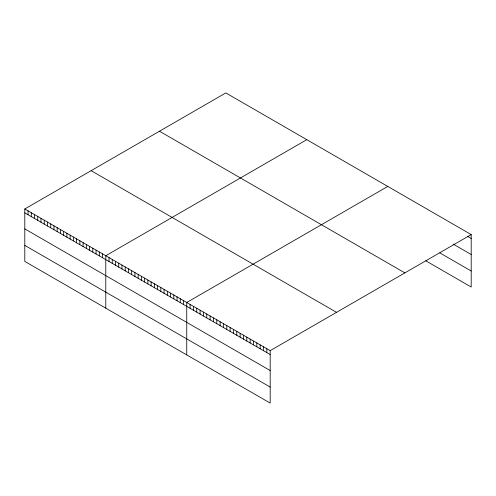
<?xml version="1.0" encoding="UTF-8"?>
<svg xmlns="http://www.w3.org/2000/svg" width="496" height="496" viewBox="0 0 496 496"><rect width="100%" height="100%" fill="white"/><g stroke="black" fill="none" stroke-linecap="round" stroke-linejoin="round"><path stroke-width="0.74" d="M24.8 208.971L270.184 350.641L270.184 403.081L24.8 261.411L24.8 208.971L225.816 92.919L471.2 234.589L471.2 287.029L425.816 260.822M306.795 139.667L105.778 255.725L105.778 308.165M387.773 186.422L186.75 302.473L186.75 354.913M270.184 350.641L471.2 234.589M467.864 236.555L471.2 238.483M453.177 244.1L471.2 254.504M439.828 252.898L471.2 271.008M159.483 131.217L404.866 272.887M91.134 170.674L336.517 312.344M24.8 212.871L270.184 354.541M24.8 228.892L270.184 370.555M24.8 245.396L270.184 387.066M266.842 348.719L266.842 352.613M263.506 346.791L263.506 350.684M260.171 344.863L260.171 348.756M256.835 342.934L256.835 346.834M253.493 341.012L253.493 344.906M250.158 339.084L250.158 342.978M246.822 337.156L246.822 341.05M243.486 335.228L243.486 339.128M240.145 333.306L240.145 337.199M236.809 331.378L236.809 335.271M233.473 329.449L233.473 333.343M230.138 327.521L230.138 331.421M226.796 325.599L226.796 329.493M223.46 323.671L223.46 327.565M220.125 321.743L220.125 325.636M216.789 319.815L216.789 323.714M213.447 317.886L213.447 321.786M210.112 315.964L210.112 319.858M206.776 314.036L206.776 317.93M203.441 312.108L203.441 316.002M200.099 310.18L200.099 314.08M196.763 308.258L196.763 312.151M193.428 306.33L193.428 310.223M190.092 304.401L190.092 308.295M183.514 300.607L183.514 304.501M180.271 298.735L180.271 302.628M177.035 296.868L177.035 300.762M173.798 294.996L173.798 298.89M170.556 293.124L170.556 297.023M167.319 291.257L167.319 295.151M164.077 289.385L164.077 293.279M160.84 287.513L160.84 291.412M157.598 285.646L157.598 289.54M154.361 283.774L154.361 287.668M151.125 281.908L151.125 285.801M147.882 280.035L147.882 283.929M144.646 278.163L144.646 282.063M141.403 276.297L141.403 280.19M138.167 274.424L138.167 278.318M134.924 272.552L134.924 276.452M131.688 270.686L131.688 274.579M128.452 268.813L128.452 272.713M125.209 266.947L125.209 270.841M121.973 265.075L121.973 268.968M118.73 263.202L118.73 267.102M115.494 261.336L115.494 265.23M112.251 259.464L112.251 263.357M109.015 257.598L109.015 261.491M102.536 253.853L102.536 257.753M99.299 251.987L99.299 255.88M96.057 250.114L96.057 254.008M92.82 248.242L92.82 252.142M89.584 246.376L89.584 250.269M86.341 244.503L86.341 248.397M83.105 242.637L83.105 246.531M79.862 240.765L79.862 244.658M76.626 238.892L76.626 242.792M73.383 237.026L73.383 240.92M70.147 235.154L70.147 239.047M66.91 233.281L66.91 237.181M63.668 231.415L63.668 235.309M60.431 229.543L60.431 233.442M57.189 227.676L57.189 231.57M53.952 225.804L53.952 229.698M50.71 223.932L50.71 227.831M47.473 222.065L47.473 225.959M44.237 220.193L44.237 224.087M40.994 218.327L40.994 222.22M37.758 216.454L37.758 220.348M34.515 214.582L34.515 218.482M31.279 212.716L31.279 216.609M28.036 210.843L28.036 214.737"/></g></svg>
